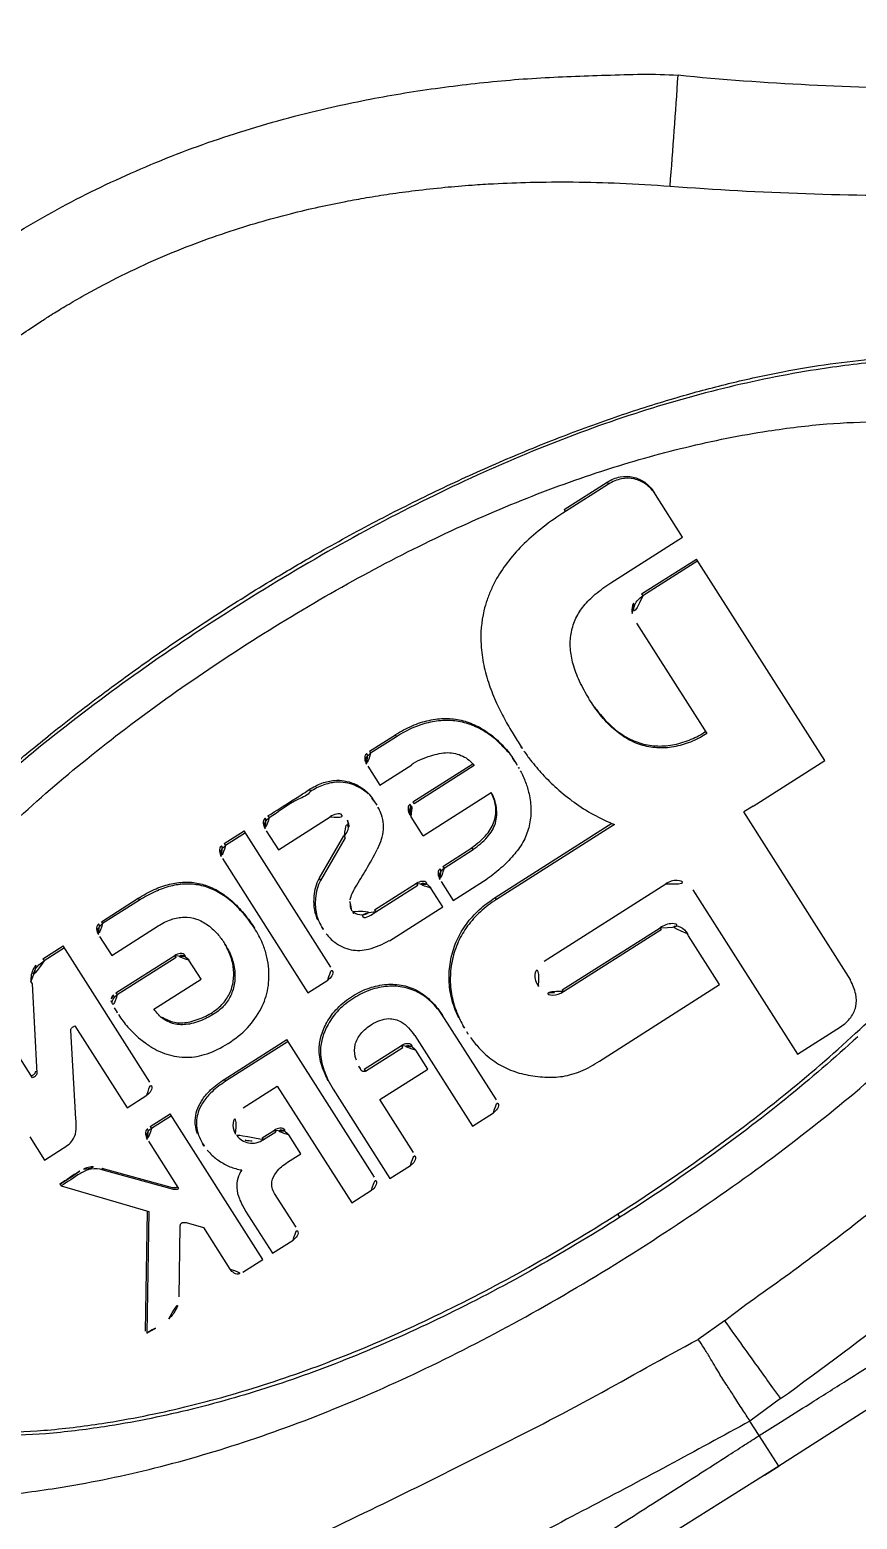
# Model space of a CAD drawing. Header units: millimetres. Extents: x 1145859089 to 1147511753, y -1047484727 to -1047247487.
# Drawn here: x 1146328625.5 to 1146328655.6, y -1047439505.3 to -1047439451 of the extents above; entities that cross this region are included whole.
import ezdxf
from ezdxf.xclip import XClip

# ---------------------------------------------------------------- set-up
doc = ezdxf.new("R2010")
doc.units = ezdxf.units.MM
doc.header["$LTSCALE"] = 100
doc.header["$MEASUREMENT"] = 0
doc.header["$XCLIPFRAME"] = 2
doc.linetypes.add('CENTERX2', pattern=[4, 2.5, -0.5, 0.5, -0.5])
doc.layers.get('0').update_dxf_attribs({"linetype": 'CONTINUOUS'})
for name, color, linetype in [('L-지중매입', 3, 'CENTERX2'), ('XREF', 135, 'CONTINUOUS'), ('단지배치도$0$W240910', 135, 'CONTINUOUS')]:
    doc.layers.add(name, color=color, linetype=linetype)

# ---------------------------------------------------------------- blocks, each defined once
blk = doc.blocks.new('단지배치도$0$zw$9902')
at = {"layer": '단지배치도$0$W240910', "linetype": 'ByBlock', "ltscale": 20}
for p, q in [((59971.297, -68099.201), (59972.862, -68098.205)), ((59972.907, -68098.275), (59971.342, -68099.271)), ((59972.862, -68098.205), (59972.907, -68098.275)), ((59975.603, -68100.21), (59974.611, -68098.65)), ((59971.297, -68099.201), (59971.342, -68099.271)), ((59972.995, -68101.869), (59975.603, -68100.21)), ((59974.106, -68102.278), (59976.109, -68101.004)), ((59976.153, -68101.074), (59974.15, -68102.348)), ((59980.782, -68108.349), (59976.109, -68101.004)), ((59974.106, -68102.278), (59974.15, -68102.348)), ((59973.928, -68103.337), (59976.485, -68107.356)), ((59964.203, -68108.01), (59965.147, -68107.409)), ((59965.192, -68107.48), (59964.248, -68108.081)), ((59965.147, -68107.409), (59965.192, -68107.48)), ((59964.203, -68108.01), (59964.248, -68108.081)), ((59964.142, -68108.551), (59964.582, -68109.243)), ((59964.582, -68109.243), (59965.741, -68108.506)), ((59965.781, -68109.851), (59967.968, -68108.46)), ((59968.012, -68108.531), (59965.826, -68109.922)), ((59969.501, -68108.386), (59969.544, -68108.45)), ((59978.173, -68110.009), (59980.782, -68108.349)), ((59962.011, -68109.404), (59962.056, -68109.475)), ((59966.158, -68111.083), (59968.634, -68109.508)), ((59964.368, -68109.814), (59964.471, -68109.975)), ((59965.781, -68109.851), (59965.826, -68109.922)), ((59978.173, -68110.009), (59977.832, -68110.214)), ((59981.731, -68116.343), (59977.832, -68110.214)), ((59960.51, -68110.36), (59960.555, -68110.43)), ((59960.888, -68111.593), (59962.775, -68110.392)), ((59966.158, -68111.083), (59965.718, -68110.392)), ((59968.786, -68113.335), (59973.032, -68110.633)), ((59973.126, -68110.672), (59968.83, -68113.405)), ((59958.918, -68111.372), (59959.642, -68110.912)), ((59958.918, -68111.372), (59958.963, -68111.443)), ((59959.687, -68110.982), (59958.963, -68111.443)), ((59962.797, -68115.871), (59959.642, -68110.912)), ((59960.448, -68110.902), (59960.888, -68111.593)), ((59962.378, -68112.642), (59963.27, -68111.089)), ((59963.315, -68111.16), (59962.423, -68112.713)), ((59963.271, -68111.088), (59963.316, -68111.158)), ((59964.568, -68111.397), (59964.481, -68111.587)), ((59958.856, -68111.914), (59961.967, -68116.804)), ((59966.873, -68112.208), (59967.937, -68111.531)), ((59967.982, -68111.601), (59966.918, -68112.278)), ((59967.936, -68111.531), (59967.981, -68111.602)), ((59966.873, -68112.208), (59966.918, -68112.278)), ((59962.378, -68112.642), (59962.423, -68112.713)), ((59964.387, -68113.789), (59965.918, -68112.815)), ((59964.432, -68113.86), (59965.962, -68112.886)), ((59965.962, -68112.886), (59965.918, -68112.815)), ((59966.875, -68113.681), (59966.435, -68112.99)), ((59966.813, -68112.749), (59967.253, -68113.441)), ((59967.253, -68113.441), (59968.486, -68112.657)), ((59970.558, -68115.656), (59974.987, -68112.839)), ((59954.445, -68114.218), (59955.791, -68113.362)), ((59955.836, -68113.432), (59954.49, -68114.288)), ((59955.791, -68113.362), (59955.836, -68113.432)), ((59968.83, -68113.405), (59968.786, -68113.335)), ((59975.977, -68113.057), (59979.784, -68119.042)), ((59964.387, -68113.789), (59964.432, -68113.86)), ((59964.93, -68114.919), (59966.875, -68113.681)), ((59954.445, -68114.218), (59954.49, -68114.288)), ((59954.822, -68115.449), (59956.51, -68114.373)), ((59971.224, -68116.703), (59974.783, -68114.439)), ((59974.828, -68114.509), (59971.269, -68116.773)), ((59974.783, -68114.439), (59974.828, -68114.509)), ((59975.822, -68114.723), (59975.779, -68114.664)), ((59952.319, -68115.57), (59953.057, -68115.101)), ((59953.102, -68115.171), (59952.364, -68115.641)), ((59956.212, -68120.06), (59953.057, -68115.101)), ((59954.383, -68114.758), (59954.822, -68115.449)), ((59976.95, -68116.509), (59975.817, -68114.727)), ((59952.319, -68115.57), (59952.364, -68115.641)), ((59954.977, -68116.809), (59957.119, -68115.446)), ((59957.163, -68115.517), (59955.021, -68116.879)), ((59957.163, -68115.517), (59957.119, -68115.446)), ((59958.074, -68116.31), (59957.635, -68115.619)), ((59951.877, -68116.404), (59951.922, -68116.475)), ((59951.922, -68116.475), (59952.1, -68119.729)), ((59954.977, -68116.809), (59955.021, -68116.879)), ((59956.357, -68117.403), (59958.074, -68116.31)), ((59961.967, -68116.804), (59962.691, -68116.343)), ((59971.225, -68116.702), (59971.269, -68116.773)), ((59972.575, -68119.292), (59976.95, -68116.509)), ((59951.941, -68119.905), (59950.087, -68116.991)), ((59954.916, -68117.349), (59955.005, -68117.504)), ((59968.826, -68120.707), (59966.937, -68117.738)), ((59953.334, -68118.159), (59953.335, -68118.151)), ((59953.334, -68118.167), (59953.334, -68118.159)), ((59953.335, -68118.176), (59953.334, -68118.167)), ((59953.335, -68118.151), (59953.336, -68118.144)), ((59953.517, -68121.395), (59953.335, -68118.176)), ((59953.336, -68118.144), (59953.337, -68118.137)), ((59953.337, -68118.137), (59953.341, -68118.127)), ((59953.341, -68118.127), (59953.348, -68118.114)), ((59953.348, -68118.114), (59953.358, -68118.098)), ((59953.358, -68118.098), (59953.37, -68118.082)), ((59953.37, -68118.082), (59953.384, -68118.068)), ((59953.384, -68118.068), (59953.401, -68118.054)), ((59953.401, -68118.054), (59953.419, -68118.041)), ((59953.419, -68118.041), (59953.439, -68118.029)), ((59953.439, -68118.029), (59953.461, -68118.018)), ((59953.461, -68118.018), (59953.484, -68118.008)), ((59953.484, -68118.008), (59955.383, -68120.992)), ((59965.853, -68118.363), (59967.954, -68121.665)), ((59979.784, -68119.042), (59981.35, -68118.046)), ((59958.922, -68119.962), (59961.198, -68118.514)), ((59961.243, -68118.584), (59958.967, -68120.032)), ((59964.389, -68123.529), (59961.198, -68118.514)), ((59964.013, -68119.589), (59965.373, -68118.724)), ((59964.058, -68119.659), (59965.417, -68118.794)), ((59965.417, -68118.794), (59965.373, -68118.724)), ((59966.329, -68119.589), (59965.888, -68118.897)), ((59951.896, -68119.835), (59951.922, -68119.822)), ((59951.922, -68119.822), (59951.946, -68119.81)), ((59951.967, -68119.893), (59951.941, -68119.905)), ((59951.946, -68119.81), (59951.968, -68119.796)), ((59951.99, -68119.88), (59951.967, -68119.893)), ((59951.968, -68119.796), (59951.987, -68119.781)), ((59951.987, -68119.781), (59952.005, -68119.766)), ((59952.012, -68119.866), (59951.99, -68119.88)), ((59952.005, -68119.766), (59952.02, -68119.75)), ((59952.032, -68119.852), (59952.012, -68119.866)), ((59952.02, -68119.75), (59952.033, -68119.734)), ((59952.05, -68119.836), (59952.032, -68119.852)), ((59952.033, -68119.734), (59952.042, -68119.718)), ((59952.042, -68119.718), (59952.049, -68119.704)), ((59952.049, -68119.704), (59952.053, -68119.695)), ((59952.065, -68119.821), (59952.05, -68119.836)), ((59952.053, -68119.695), (59952.054, -68119.689)), ((59952.054, -68119.689), (59952.055, -68119.674)), ((59952.055, -68119.667), (59952.055, -68119.659)), ((59952.055, -68119.674), (59952.055, -68119.667)), ((59952.077, -68119.805), (59952.065, -68119.821)), ((59952.086, -68119.789), (59952.077, -68119.805)), ((59952.093, -68119.776), (59952.086, -68119.789)), ((59952.097, -68119.767), (59952.093, -68119.776)), ((59952.098, -68119.76), (59952.097, -68119.767)), ((59952.099, -68119.753), (59952.098, -68119.76)), ((59952.1, -68119.745), (59952.099, -68119.753)), ((59952.1, -68119.729), (59952.1, -68119.737)), ((59952.1, -68119.737), (59952.1, -68119.745)), ((59958.922, -68119.962), (59958.967, -68120.032)), ((59963.898, -68119.62), (59963.891, -68119.611)), ((59963.905, -68119.63), (59963.898, -68119.62)), ((59963.913, -68119.638), (59963.905, -68119.63)), ((59963.921, -68119.646), (59963.913, -68119.638)), ((59963.93, -68119.653), (59963.921, -68119.646)), ((59963.939, -68119.66), (59963.93, -68119.653)), ((59963.948, -68119.665), (59963.939, -68119.66)), ((59963.958, -68119.67), (59963.948, -68119.665)), ((59963.968, -68119.674), (59963.958, -68119.67)), ((59963.978, -68119.676), (59963.968, -68119.674)), ((59963.987, -68119.678), (59963.978, -68119.676)), ((59963.997, -68119.678), (59963.987, -68119.678)), ((59964.007, -68119.678), (59963.997, -68119.678)), ((59964.017, -68119.676), (59964.007, -68119.678)), ((59964.013, -68119.589), (59964.058, -68119.659)), ((59964.027, -68119.673), (59964.017, -68119.676)), ((59964.038, -68119.67), (59964.027, -68119.673)), ((59964.048, -68119.665), (59964.038, -68119.67)), ((59964.058, -68119.659), (59964.048, -68119.665)), ((59964.584, -68120.7), (59966.329, -68119.589)), ((59955.383, -68120.992), (59956.107, -68120.532)), ((59959.608, -68120.996), (59960.85, -68120.206)), ((59960.85, -68120.206), (59963.558, -68124.461)), ((59962.878, -68120.321), (59964.949, -68123.576)), ((59965.809, -68122.626), (59964.584, -68120.7)), ((59967.954, -68121.665), (59968.72, -68121.178)), ((59956.223, -68121.679), (59956.948, -68121.217)), ((59956.223, -68121.679), (59956.268, -68121.749)), ((59956.993, -68121.288), (59956.268, -68121.749)), ((59960.322, -68126.52), (59956.948, -68121.217)), ((59951.846, -68122.059), (59952.382, -68122.901)), ((59956.163, -68122.218), (59957.258, -68123.94)), ((59960.305, -68122.088), (59960.747, -68121.808)), ((59960.305, -68122.088), (59960.35, -68122.158)), ((59960.791, -68121.879), (59960.35, -68122.158)), ((59960.747, -68121.808), (59960.791, -68121.879)), ((59961.704, -68122.673), (59961.264, -68121.982)), ((59952.382, -68122.901), (59953.06, -68122.471)), ((59961.216, -68122.983), (59961.704, -68122.673)), ((59954.464, -68123.195), (59954.509, -68123.266)), ((59954.464, -68123.195), (59957.024, -68123.901)), ((59957.069, -68123.971), (59954.509, -68123.266)), ((59964.949, -68123.576), (59965.702, -68123.097)), ((59952.938, -68123.771), (59952.983, -68123.842)), ((59952.98, -68123.841), (59956.171, -68124.778)), ((59957.024, -68123.901), (59957.068, -68123.904)), ((59957.068, -68123.904), (59957.104, -68123.905)), ((59957.104, -68123.905), (59957.134, -68123.904)), ((59957.134, -68123.904), (59957.154, -68123.901)), ((59957.154, -68123.901), (59957.167, -68123.896)), ((59957.167, -68123.896), (59957.178, -68123.891)), ((59957.178, -68123.891), (59957.191, -68123.884)), ((59957.191, -68123.884), (59957.203, -68123.877)), ((59957.203, -68123.877), (59957.213, -68123.869)), ((59957.113, -68123.974), (59957.069, -68123.971)), ((59957.149, -68123.975), (59957.113, -68123.974)), ((59957.178, -68123.974), (59957.149, -68123.975)), ((59957.198, -68123.971), (59957.178, -68123.974)), ((59957.211, -68123.967), (59957.198, -68123.971)), ((59957.223, -68123.961), (59957.211, -68123.967)), ((59957.236, -68123.955), (59957.223, -68123.961)), ((59957.247, -68123.948), (59957.236, -68123.955)), ((59957.258, -68123.94), (59957.247, -68123.948)), ((59961.533, -68125.347), (59960.749, -68124.115)), ((59963.558, -68124.461), (59964.282, -68124.001)), ((59956.055, -68129.136), (59956.125, -68124.777)), ((59956.171, -68124.778), (59956.099, -68129.206)), ((59959.695, -68124.76), (59960.673, -68126.297)), ((59973.322, -68124.986), (59973.243, -68124.863)), ((59957.278, -68127.881), (59957.316, -68125.31)), ((59957.316, -68125.31), (59957.317, -68125.297)), ((59957.317, -68125.297), (59957.319, -68125.284)), ((59957.319, -68125.284), (59957.321, -68125.272)), ((59957.321, -68125.272), (59957.324, -68125.261)), ((59957.324, -68125.261), (59957.328, -68125.25)), ((59957.328, -68125.25), (59957.332, -68125.24)), ((59957.332, -68125.24), (59957.337, -68125.23)), ((59957.337, -68125.23), (59957.343, -68125.221)), ((59957.343, -68125.221), (59957.349, -68125.213)), ((59957.349, -68125.213), (59957.357, -68125.205)), ((59957.357, -68125.205), (59957.364, -68125.198)), ((59957.364, -68125.198), (59957.373, -68125.192)), ((59957.373, -68125.192), (59957.382, -68125.186)), ((59957.382, -68125.186), (59957.391, -68125.181)), ((59957.391, -68125.181), (59957.402, -68125.177)), ((59957.402, -68125.177), (59957.411, -68125.174)), ((59957.411, -68125.174), (59957.421, -68125.171)), ((59957.421, -68125.171), (59957.437, -68125.17)), ((59957.437, -68125.17), (59957.461, -68125.17)), ((59957.461, -68125.17), (59957.491, -68125.173)), ((59957.491, -68125.173), (59957.528, -68125.177)), ((59957.528, -68125.177), (59958.164, -68125.363)), ((59958.164, -68125.363), (59959.126, -68126.876)), ((59960.673, -68126.297), (59961.426, -68125.817)), ((59959.598, -68126.98), (59960.322, -68126.52)), ((59977.128, -68128.754), (59976.165, -68129.438)), ((59983.369, -68131.318), (59979.1, -68134.053)), ((59979.167, -68131.592), (59978.054, -68132.408)), ((59978.389, -68132.935), (59978.054, -68132.408)), ((59979.1, -68134.053), (59978.389, -68132.935)), ((59979.1, -68134.053), (59974.864, -68136.729)), ((59978.584, -68134.381), (59979.1, -68134.053))]:
    blk.add_line(p, q, dxfattribs=at)
at = {"layer": '단지배치도$0$W240910'}
for radius in [11431.377, 11931.377]:
    blk.add_arc((57394.291, -57699.4), radius, 251.6277496, 321.4181311, dxfattribs=at)
at = {"layer": '단지배치도$0$W240910', "linetype": 'ByBlock', "ltscale": 20}
for centre, radius, start, end in [((59689.148, -68064.912), 286.884, 355.50023, 356.30861), ((59974.698, -68104.677), 5.896, 212.4759, 214.3091), ((59963.219, -68110.769), 1.482, 27.5764, 32.4098), ((59958.266, -68115.523), 3.815, 211.2734, 212.9321), ((59971.596, -68115.778), 4.565, 209.4151, 212.4932), ((59971.582, -68115.791), 4.546, 212.4474, 215.5499), ((59959.8, -68121.289), 1.952, 211.2417, 219.6535)]:
    blk.add_arc(centre, radius, start, end, dxfattribs=at)
for points, knots in [([(59934.757, -68109.263), (59935.141, -68108.244), (59936.13, -68106.346), (59937.632, -68103.497), (59939.335, -68100.79), (59941.239, -68098.16), (59943.321, -68095.699), (59945.617, -68093.394), (59948.097, -68091.303), (59950.743, -68089.448), (59953.522, -68087.853), (59956.429, -68086.509), (59959.49, -68085.401), (59962.421, -68084.606), (59965.185, -68084.054), (59967.723, -68083.695), (59970.274, -68083.46), (59972.843, -68083.38), (59974.566, -68083.316), (59975.437, -68083.383)], [0, 0, 0, 0, 3.268622, 6.397637, 9.667075, 12.850977, 16.13086, 19.328305, 22.601473, 25.847972, 29.009985, 32.200779, 35.444395, 38.763751, 41.302653, 43.894769, 46.449524, 48.984567, 51.607261, 51.607261, 51.607261, 51.607261]), ([(59989.798, -68083.831), (59988.203, -68083.912), (59985.005, -68083.915), (59980.216, -68083.767), (59977.026, -68083.546), (59975.438, -68083.383)], [0, 0, 0, 0, 4.791232, 9.585991, 14.376695, 14.376695, 14.376695, 14.376695]), ([(59938.536, -68110.712), (59938.883, -68109.784), (59939.639, -68107.952), (59940.92, -68105.274), (59942.369, -68102.703), (59943.596, -68100.855), (59944.482, -68099.657), (59945.015, -68098.969), (59945.605, -68098.248), (59946.206, -68097.556), (59946.708, -68097.008), (59947.12, -68096.578), (59947.538, -68096.153), (59948.035, -68095.67), (59948.646, -68095.105), (59949.398, -68094.45), (59950.231, -68093.777), (59951.06, -68093.157), (59951.713, -68092.702), (59952.209, -68092.372), (59952.649, -68092.091), (59953.15, -68091.783), (59953.944, -68091.32), (59955.449, -68090.516), (59957.207, -68089.74), (59958.956, -68089.112), (59960.164, -68088.734), (59961.294, -68088.426), (59962.343, -68088.178), (59963.269, -68087.987), (59964.124, -68087.832), (59964.966, -68087.699), (59965.915, -68087.571), (59966.914, -68087.462), (59967.869, -68087.382), (59968.904, -68087.318), (59970.131, -68087.271), (59971.664, -68087.261), (59973.364, -68087.304), (59974.539, -68087.377), (59975.149, -68087.42)], [0, 0, 0, 0, 2.972308, 5.940877, 8.901705, 11.818447, 12.587247, 13.373265, 14.43024, 15.37964, 16.122682, 16.660142, 17.166141, 17.909976, 18.741607, 19.660745, 20.901374, 21.95333, 22.765542, 23.288653, 23.73983, 24.333963, 25.050906, 26.498161, 29.448916, 30.806994, 32.071979, 33.243608, 34.321472, 35.305093, 36.07715, 36.929226, 37.861586, 38.950552, 39.945245, 40.733721, 42.061928, 43.630184, 45.330349, 47.162667, 47.162667, 47.162667, 47.162667]), ([(59975.149, -68087.42), (59976.793, -68087.546), (59980.091, -68087.723), (59985.047, -68087.798), (59988.352, -68087.697), (59990.003, -68087.615)], [0, 0, 0, 0, 4.947838, 9.905098, 14.864046, 14.864046, 14.864046, 14.864046]), ([(59993.54, -68097.362), (59993.288, -68096.964), (59992.698, -68096.216), (59991.579, -68095.292), (59990.242, -68094.581), (59988.693, -68094.078), (59986.933, -68093.781), (59984.962, -68093.685), (59982.778, -68093.79), (59980.12, -68094.126), (59977.035, -68094.754), (59973.585, -68095.753), (59970.071, -68097.061), (59966.493, -68098.678), (59962.849, -68100.602), (59959.203, -68102.798), (59955.668, -68105.171), (59952.378, -68107.658), (59949.396, -68110.215), (59946.722, -68112.844), (59944.356, -68115.544), (59942.481, -68118.071), (59941.053, -68120.333), (59940.035, -68122.264), (59939.289, -68124.088), (59938.814, -68125.807), (59938.613, -68127.423), (59938.692, -68128.936), (59939.055, -68130.342), (59939.482, -68131.194), (59939.735, -68131.592)], [0, 0, 0, 0, 1.412766, 2.833461, 4.321746, 5.929778, 7.699157, 9.661244, 11.839094, 14.249578, 17.69248, 21.273155, 25.013227, 28.931683, 33.045041, 37.367585, 41.694975, 45.811725, 49.732095, 53.472597, 57.052228, 60.492655, 62.898636, 65.072954, 67.032507, 68.800365, 70.407871, 71.89653, 73.318297, 74.732515, 74.732515, 74.732515, 74.732515]), ([(59977.319, -68094.604), (59977.96, -68094.448), (59979.175, -68094.182), (59980.948, -68093.886), (59982.602, -68093.698), (59984.125, -68093.616), (59985.411, -68093.628), (59986.555, -68093.706), (59987.618, -68093.845), (59988.699, -68094.075), (59989.404, -68094.291), (59989.751, -68094.418), (59989.768, -68094.425)], [0, 0, 0, 0, 1.98155, 3.727184, 5.391213, 6.971594, 8.300123, 9.248236, 10.410077, 11.511639, 12.56265, 12.618115, 12.618115, 12.618115, 12.618115]), ([(59939.52, -68131.244), (59939.497, -68131.204), (59939.404, -68131.038), (59939.208, -68130.65), (59938.976, -68130.057), (59938.786, -68129.34), (59938.663, -68128.553), (59938.623, -68127.718), (59938.666, -68126.843), (59938.762, -68126.13), (59938.909, -68125.362), (59939.117, -68124.54), (59939.453, -68123.518), (59939.863, -68122.492), (59940.422, -68121.291), (59941.116, -68120.013), (59941.951, -68118.667), (59942.641, -68117.662), (59943.426, -68116.59), (59944.31, -68115.46), (59945.511, -68114.053), (59946.789, -68112.669), (59948.14, -68111.307), (59949.563, -68109.969), (59951.053, -68108.654), (59952.72, -68107.272), (59954.555, -68105.852), (59956.559, -68104.408), (59958.611, -68103.032), (59960.523, -68101.837), (59962.466, -68100.696), (59964.427, -68099.621), (59966.601, -68098.528), (59968.782, -68097.528), (59970.959, -68096.625), (59973.121, -68095.827), (59975.183, -68095.166), (59976.584, -68094.785), (59977.266, -68094.617), (59977.319, -68094.604)], [0, 0, 0, 0, 0.137339, 0.572509, 1.303412, 2.041427, 2.794842, 3.689275, 4.54292, 5.42016, 5.843515, 6.889188, 7.962288, 9.066248, 10.203431, 11.93457, 13.42487, 14.953303, 15.59288, 17.408174, 19.257214, 21.140606, 23.058591, 25.011212, 26.998409, 29.020094, 31.506542, 33.958541, 36.428155, 38.915654, 40.723187, 43.188235, 45.620606, 48.022979, 50.383888, 52.690194, 54.934814, 56.87878, 57.042162, 57.042162, 57.042162, 57.042162]), ([(59972.73, -68097.78), (59973.713, -68097.462), (59975.692, -68096.899), (59978.411, -68096.355), (59980.779, -68096.063), (59982.727, -68095.979), (59984.487, -68096.076), (59986.061, -68096.354), (59987.448, -68096.817), (59988.648, -68097.468), (59989.655, -68098.309), (59990.188, -68098.988), (59990.417, -68099.349)], [0, 0, 0, 0, 3.100301, 6.164201, 8.310829, 10.252524, 12.004801, 13.58875, 15.032856, 16.37454, 17.660197, 18.94232, 18.94232, 18.94232, 18.94232]), ([(59939.735, -68131.592), (59939.987, -68131.99), (59940.577, -68132.738), (59941.696, -68133.662), (59943.033, -68134.374), (59944.582, -68134.877), (59946.341, -68135.175), (59948.312, -68135.271), (59950.495, -68135.167), (59953.152, -68134.831), (59956.236, -68134.204), (59959.686, -68133.205), (59963.199, -68131.897), (59966.778, -68130.28), (59970.422, -68128.355), (59974.069, -68126.159), (59977.604, -68123.785), (59980.895, -68121.298), (59983.878, -68118.74), (59986.553, -68116.111), (59988.92, -68113.411), (59990.794, -68110.884), (59992.223, -68108.622), (59993.24, -68106.691), (59993.987, -68104.867), (59994.462, -68103.148), (59994.662, -68101.532), (59994.583, -68100.018), (59994.22, -68098.613), (59993.793, -68097.76), (59993.54, -68097.362)], [0, 0, 0, 0, 1.413182, 2.834148, 4.322514, 5.930416, 7.699453, 9.660999, 11.838121, 14.247704, 17.689668, 21.269748, 25.009586, 28.928178, 33.042044, 37.365468, 41.694091, 45.811845, 49.732988, 53.474028, 57.053964, 60.494463, 62.90047, 65.074832, 67.034455, 68.802419, 70.41008, 71.898956, 73.321006, 74.735573, 74.735573, 74.735573, 74.735573]), ([(59959.952, -68103.971), (59961.018, -68103.293), (59963.134, -68102.022), (59966.339, -68100.337), (59969.496, -68098.923), (59971.635, -68098.135), (59972.706, -68097.788), (59972.73, -68097.78)], [0, 0, 0, 0, 3.788757, 7.402622, 10.854574, 14.159499, 14.234105, 14.234105, 14.234105, 14.234105]), ([(59972.862, -68098.205), (59973.005, -68098.114), (59973.312, -68097.984), (59973.805, -68097.986), (59974.253, -68098.19), (59974.476, -68098.438), (59974.566, -68098.58)], [0, 0, 0, 0, 0.506505, 0.972977, 1.438725, 1.943696, 1.943696, 1.943696, 1.943696]), ([(59974.611, -68098.65), (59974.521, -68098.508), (59974.298, -68098.261), (59973.85, -68098.056), (59973.356, -68098.054), (59973.05, -68098.185), (59972.907, -68098.275)], [0, 0, 0, 0, 0.504971, 0.970719, 1.437191, 1.943696, 1.943696, 1.943696, 1.943696]), ([(59971.342, -68099.271), (59971.063, -68099.449), (59970.54, -68099.812), (59969.845, -68100.411), (59969.272, -68101.039), (59968.884, -68101.608), (59968.636, -68102.094), (59968.481, -68102.485), (59968.288, -68103.152), (59968.223, -68103.965), (59968.349, -68104.867), (59968.548, -68105.578), (59968.811, -68106.231), (59969.112, -68106.83), (59969.417, -68107.356), (59969.626, -68107.688), (59969.724, -68107.842)], [0, 0, 0, 0, 0.992908, 1.905058, 2.747934, 3.536056, 3.963595, 4.382358, 4.796163, 6.043531, 6.78662, 7.521548, 8.253026, 8.896846, 9.529211, 10.076131, 10.076131, 10.076131, 10.076131]), ([(59981.9, -68118.282), (59982.708, -68117.535), (59984.242, -68116.018), (59986.323, -68113.623), (59987.975, -68111.376), (59989.236, -68109.356), (59990.136, -68107.625), (59990.793, -68105.987), (59991.206, -68104.442), (59991.374, -68102.988), (59991.293, -68101.625), (59990.97, -68100.403), (59990.612, -68099.674), (59990.416, -68099.35)], [0, 0, 0, 0, 3.300789, 6.464136, 9.509494, 11.658, 13.601515, 15.355484, 16.940899, 18.386121, 19.728421, 21.014056, 22.150701, 22.150701, 22.150701, 22.150701]), ([(59972.24, -68106.165), (59972.21, -68106.116), (59972.052, -68105.859), (59971.81, -68105.402), (59971.589, -68104.786), (59971.494, -68104.207), (59971.533, -68103.659), (59971.703, -68103.15), (59972.004, -68102.681), (59972.446, -68102.253), (59972.798, -68102), (59972.996, -68101.871)], [0, 0, 0, 0, 0.170526, 0.904359, 1.549972, 2.124692, 2.652865, 3.181281, 3.717506, 4.308, 5.015776, 5.015776, 5.015776, 5.015776]), ([(59973.769, -68102.986), (59973.76, -68102.943), (59973.731, -68102.673), (59973.917, -68102.401), (59974.106, -68102.278)], [0, 0, 0, 0, 0.1320127, 0.8060182, 0.8060182, 0.8060182, 0.8060182]), ([(59974.15, -68102.348), (59974.029, -68102.427), (59973.75, -68102.708), (59973.815, -68103.146), (59973.931, -68103.335)], [0, 0, 0, 0, 0.434516, 1.099028, 1.099028, 1.099028, 1.099028]), ([(59942.862, -68129.603), (59942.633, -68129.242), (59942.243, -68128.471), (59941.908, -68127.202), (59941.827, -68125.839), (59941.995, -68124.385), (59942.408, -68122.84), (59943.064, -68121.203), (59943.963, -68119.473), (59945.224, -68117.454), (59946.876, -68115.208), (59948.958, -68112.813), (59951.31, -68110.486), (59953.933, -68108.227), (59956.826, -68106.034), (59958.882, -68104.652), (59959.952, -68103.971)], [0, 0, 0, 0, 1.28228, 2.56859, 3.911217, 5.35635, 6.941241, 8.694253, 10.636399, 12.783145, 15.828876, 18.992157, 22.29241, 25.746746, 29.370094, 33.175396, 33.175396, 33.175396, 33.175396]), ([(59976.485, -68107.356), (59976.324, -68107.474), (59975.953, -68107.66), (59975.367, -68107.855), (59974.749, -68107.911), (59974.148, -68107.818), (59973.58, -68107.577), (59973.054, -68107.19), (59972.606, -68106.705), (59972.351, -68106.341), (59972.24, -68106.165)], [0, 0, 0, 0, 0.598389, 1.233582, 1.845327, 2.440596, 3.039532, 3.67814, 4.384605, 5.009691, 5.009691, 5.009691, 5.009691]), ([(59972.399, -68106.397), (59972.45, -68106.467), (59972.645, -68106.725), (59973.01, -68107.12), (59973.536, -68107.507), (59974.104, -68107.748), (59974.704, -68107.84), (59975.322, -68107.785), (59975.908, -68107.589), (59976.279, -68107.403), (59976.44, -68107.285)], [0, 0, 0, 0, 0.260823, 0.967441, 1.605896, 2.204395, 2.800204, 3.411408, 4.046601, 4.64499, 4.64499, 4.64499, 4.64499]), ([(59965.146, -68107.408), (59965.342, -68107.282), (59965.737, -68107.065), (59966.36, -68106.864), (59966.968, -68106.793), (59967.555, -68106.858), (59968.112, -68107.064), (59968.636, -68107.389), (59969.091, -68107.815), (59969.352, -68108.142), (59969.456, -68108.316)], [0, 0, 0, 0, 0.69759, 1.345216, 1.952136, 2.519578, 3.100448, 3.718967, 4.357193, 4.964234, 4.964234, 4.964234, 4.964234]), ([(59969.267, -68108.058), (59969.224, -68108.005), (59969.038, -68107.794), (59968.68, -68107.459), (59968.156, -68107.134), (59967.599, -68106.928), (59967.012, -68106.863), (59966.405, -68106.934), (59965.782, -68107.135), (59965.386, -68107.352), (59965.191, -68107.478)], [0, 0, 0, 0, 0.205125, 0.843351, 1.462483, 2.04274, 2.610744, 3.217102, 3.865022, 4.562307, 4.562307, 4.562307, 4.562307]), ([(59964.098, -68108.481), (59964.032, -68108.377), (59963.981, -68108.115), (59964.162, -68108.085), (59964.198, -68108.088)], [0, 0, 0, 0, 0.3699479, 0.4795909, 0.4795909, 0.4795909, 0.4795909]), ([(59964.248, -68108.081), (59964.144, -68108.149), (59963.983, -68108.366), (59964.136, -68108.468), (59964.17, -68108.481)], [0, 0, 0, 0, 0.3741263, 0.4823623, 0.4823623, 0.4823623, 0.4823623]), ([(59965.732, -68108.493), (59965.943, -68108.345), (59966.386, -68108.173), (59967.031, -68108.01), (59967.61, -68108.145), (59967.915, -68108.381), (59968.013, -68108.531)], [0, 0, 0, 0, 0.774853, 1.404591, 1.963616, 2.500528, 2.500528, 2.500528, 2.500528]), ([(59969.828, -68108), (59969.904, -68108.111), (59970.117, -68108.403), (59970.509, -68108.863), (59971.036, -68109.384), (59971.652, -68109.885), (59972.354, -68110.333), (59972.863, -68110.572), (59973.126, -68110.672)], [0, 0, 0, 0, 0.404608, 1.082995, 1.811748, 2.625333, 3.458824, 4.304428, 4.304428, 4.304428, 4.304428]), ([(59962.011, -68109.404), (59962.158, -68109.311), (59962.452, -68109.159), (59963.011, -68109.024), (59963.712, -68109.145), (59964.165, -68109.495), (59964.324, -68109.744)], [0, 0, 0, 0, 0.520899, 0.986217, 1.701798, 2.586656, 2.586656, 2.586656, 2.586656]), ([(59964.158, -68109.562), (59964.021, -68109.433), (59963.652, -68109.199), (59963.055, -68109.094), (59962.497, -68109.229), (59962.202, -68109.382), (59962.056, -68109.475)], [0, 0, 0, 0, 0.566304, 1.281884, 1.747502, 2.268084, 2.268084, 2.268084, 2.268084]), ([(59969.696, -68108.717), (59969.766, -68108.854), (59969.892, -68109.126), (59970.039, -68109.605), (59970.103, -68110.143), (59970.044, -68110.727), (59969.841, -68111.277), (59969.492, -68111.771), (59969.038, -68112.238), (59968.683, -68112.523), (59968.484, -68112.654)], [0, 0, 0, 0, 0.461707, 0.896852, 1.498323, 2.074687, 2.643068, 3.233438, 3.878842, 4.592821, 4.592821, 4.592821, 4.592821]), ([(59960.51, -68110.36), (59960.865, -68110.137), (59961.015, -68110.049), (59962.159, -68109.313), (59962.011, -68109.404)], [0, 0, 0, 0, 1.258394, 1.779577, 1.779577, 1.779577, 1.779577]), ([(59962.056, -68109.475), (59961.959, -68109.619), (59961.355, -68109.835), (59960.91, -68110.207), (59960.555, -68110.43)], [0, 0, 0, 0, 0.521183, 1.779577, 1.779577, 1.779577, 1.779577]), ([(59967.927, -68111.518), (59968.126, -68111.373), (59968.469, -68111.106), (59968.79, -68110.559), (59968.839, -68110.001), (59968.713, -68109.657), (59968.632, -68109.51)], [0, 0, 0, 0, 0.73794, 1.286386, 1.85287, 2.356944, 2.356944, 2.356944, 2.356944]), ([(59967.972, -68111.588), (59968.158, -68111.452), (59968.498, -68111.189), (59968.835, -68110.645), (59968.858, -68110.047), (59968.736, -68109.671), (59968.634, -68109.508)], [0, 0, 0, 0, 0.692185, 1.277746, 1.853211, 2.429553, 2.429553, 2.429553, 2.429553]), ([(59962.775, -68110.392), (59962.898, -68110.317), (59963.225, -68110.195), (59963.232, -68110.446), (59963.225, -68110.503)], [0, 0, 0, 0, 0.43098, 0.6014902, 0.6014902, 0.6014902, 0.6014902]), ([(59964.533, -68110.083), (59964.571, -68110.156), (59964.651, -68110.346), (59964.715, -68110.672), (59964.694, -68111.046), (59964.619, -68111.285), (59964.568, -68111.397)], [0, 0, 0, 0, 0.245709, 0.616044, 0.986669, 1.357559, 1.357559, 1.357559, 1.357559]), ([(59965.674, -68110.322), (59965.608, -68110.218), (59965.559, -68109.956), (59965.74, -68109.927), (59965.776, -68109.929)], [0, 0, 0, 0, 0.3694508, 0.4794436, 0.4794436, 0.4794436, 0.4794436]), ([(59965.718, -68110.392), (59965.652, -68110.287), (59965.613, -68110.028), (59965.788, -68109.995), (59965.823, -68109.996)], [0, 0, 0, 0, 0.372504, 0.4757252, 0.4757252, 0.4757252, 0.4757252]), ([(59960.403, -68110.831), (59960.337, -68110.727), (59960.287, -68110.464), (59960.468, -68110.435), (59960.505, -68110.438)], [0, 0, 0, 0, 0.3704597, 0.4805381, 0.4805381, 0.4805381, 0.4805381]), ([(59960.555, -68110.43), (59960.45, -68110.499), (59960.288, -68110.716), (59960.442, -68110.819), (59960.475, -68110.832)], [0, 0, 0, 0, 0.3754888, 0.4838258, 0.4838258, 0.4838258, 0.4838258]), ([(59963.298, -68111.104), (59963.361, -68110.982), (59963.506, -68110.764), (59963.342, -68110.641), (59963.303, -68110.622)], [0, 0, 0, 0, 0.411337, 0.5418061, 0.5418061, 0.5418061, 0.5418061]), ([(59958.811, -68111.844), (59958.745, -68111.74), (59958.695, -68111.477), (59958.877, -68111.448), (59958.913, -68111.45)], [0, 0, 0, 0, 0.3704597, 0.4805381, 0.4805381, 0.4805381, 0.4805381]), ([(59958.963, -68111.443), (59958.858, -68111.512), (59958.696, -68111.729), (59958.85, -68111.831), (59958.884, -68111.845)], [0, 0, 0, 0, 0.3754888, 0.4838258, 0.4838258, 0.4838258, 0.4838258]), ([(59963.504, -68113.421), (59963.531, -68113.257), (59963.737, -68112.885), (59964.097, -68112.301), (59964.365, -68111.841), (59964.481, -68111.587)], [0, 0, 0, 0, 0.49681, 1.240281, 2.080731, 2.080731, 2.080731, 2.080731]), ([(59966.768, -68112.679), (59966.702, -68112.575), (59966.651, -68112.312), (59966.832, -68112.283), (59966.869, -68112.285)], [0, 0, 0, 0, 0.3706259, 0.4803241, 0.4803241, 0.4803241, 0.4803241]), ([(59966.918, -68112.278), (59966.814, -68112.347), (59966.653, -68112.564), (59966.807, -68112.666), (59966.841, -68112.679)], [0, 0, 0, 0, 0.3743798, 0.4828395, 0.4828395, 0.4828395, 0.4828395]), ([(59955.791, -68113.362), (59955.977, -68113.244), (59956.343, -68113.041), (59956.91, -68112.837), (59957.46, -68112.755), (59957.992, -68112.8), (59958.501, -68112.97), (59958.984, -68113.265), (59959.441, -68113.679), (59959.781, -68114.092), (59959.965, -68114.366), (59960.019, -68114.454)], [0, 0, 0, 0, 0.660238, 1.252625, 1.796264, 2.315659, 2.838738, 3.392868, 4.001244, 4.68153, 4.990774, 4.990774, 4.990774, 4.990774]), ([(59960.062, -68114.524), (59960.009, -68114.436), (59959.826, -68114.161), (59959.486, -68113.75), (59959.029, -68113.335), (59958.545, -68113.041), (59958.036, -68112.87), (59957.504, -68112.826), (59956.954, -68112.907), (59956.388, -68113.111), (59956.021, -68113.314), (59955.836, -68113.432)], [0, 0, 0, 0, 0.308506, 0.988838, 1.597263, 2.151436, 2.674532, 3.193907, 3.737476, 4.329743, 4.989813, 4.989813, 4.989813, 4.989813]), ([(59962.329, -68114.159), (59962.276, -68114.044), (59962.185, -68113.759), (59962.175, -68113.235), (59962.267, -68112.838), (59962.378, -68112.642)], [0, 0, 0, 0, 0.377912, 0.88653, 1.560064, 1.560064, 1.560064, 1.560064]), ([(59962.423, -68112.713), (59962.312, -68112.908), (59962.22, -68113.306), (59962.231, -68113.897), (59962.368, -68114.247), (59962.472, -68114.411)], [0, 0, 0, 0, 0.673534, 1.182152, 1.764266, 1.764266, 1.764266, 1.764266]), ([(59965.918, -68112.815), (59966.022, -68112.749), (59966.285, -68112.697), (59966.315, -68112.879), (59966.313, -68112.915)], [0, 0, 0, 0, 0.371652, 0.48143, 0.48143, 0.48143, 0.48143]), ([(59966.435, -68112.99), (59966.366, -68112.886), (59966.148, -68112.725), (59966.046, -68112.88), (59966.033, -68112.913)], [0, 0, 0, 0, 0.374755, 0.483552, 0.483552, 0.483552, 0.483552]), ([(59974.987, -68112.838), (59975.11, -68112.762), (59975.482, -68112.629), (59975.851, -68112.874), (59975.974, -68113.059)], [0, 0, 0, 0, 0.434327, 1.099719, 1.099719, 1.099719, 1.099719]), ([(59963.566, -68113.824), (59963.511, -68113.726), (59963.485, -68113.581), (59963.5, -68113.445), (59963.504, -68113.421)], [0, 0, 0, 0, 0.336455, 0.4112067, 0.4112067, 0.4112067, 0.4112067]), ([(59967.46, -68117.73), (59967.425, -68117.658), (59967.297, -68117.376), (59967.139, -68116.864), (59967.078, -68116.184), (59967.161, -68115.512), (59967.372, -68114.869), (59967.719, -68114.281), (59968.194, -68113.76), (59968.578, -68113.47), (59968.786, -68113.335)], [0, 0, 0, 0, 0.241139, 0.92842, 1.596479, 2.274629, 2.945632, 3.612876, 4.305227, 5.048635, 5.048635, 5.048635, 5.048635]), ([(59968.831, -68113.406), (59968.623, -68113.54), (59968.239, -68113.831), (59967.763, -68114.352), (59967.417, -68114.939), (59967.205, -68115.582), (59967.122, -68116.254), (59967.184, -68116.935), (59967.367, -68117.526), (59967.54, -68117.878), (59967.62, -68118.019)], [0, 0, 0, 0, 0.743652, 1.436083, 2.103253, 2.774065, 3.452633, 4.120838, 4.807973, 5.295778, 5.295778, 5.295778, 5.295778]), ([(59956.51, -68114.373), (59956.662, -68114.276), (59956.966, -68114.12), (59957.451, -68114.024), (59957.922, -68114.098), (59958.354, -68114.338), (59958.693, -68114.667), (59958.874, -68114.918), (59958.944, -68115.03)], [0, 0, 0, 0, 0.540889, 1.012847, 1.461437, 1.93896, 2.472195, 2.866195, 2.866195, 2.866195, 2.866195]), ([(59963.589, -68113.844), (59963.714, -68113.982), (59964.074, -68114.036), (59964.242, -68113.82), (59964.256, -68113.759)], [0, 0, 0, 0, 0.5600151, 0.749385, 0.749385, 0.749385, 0.749385]), ([(59964.432, -68113.86), (59964.292, -68113.948), (59963.986, -68114.198), (59963.915, -68113.929), (59963.906, -68113.873)], [0, 0, 0, 0, 0.4960958, 0.6680776, 0.6680776, 0.6680776, 0.6680776]), ([(59954.338, -68114.688), (59954.273, -68114.584), (59954.223, -68114.322), (59954.404, -68114.293), (59954.44, -68114.296)], [0, 0, 0, 0, 0.369193, 0.478969, 0.478969, 0.478969, 0.478969]), ([(59954.49, -68114.288), (59954.386, -68114.357), (59954.224, -68114.573), (59954.377, -68114.676), (59954.411, -68114.689)], [0, 0, 0, 0, 0.3744263, 0.4823791, 0.4823791, 0.4823791, 0.4823791]), ([(59955.064, -68117.597), (59955.168, -68117.758), (59955.463, -68118.146), (59955.924, -68118.565), (59956.389, -68118.865), (59956.85, -68119.074), (59957.464, -68119.2), (59958.239, -68119.086), (59958.995, -68118.726), (59959.703, -68118.199), (59960.152, -68117.614), (59960.387, -68117.115), (59960.538, -68116.611), (59960.568, -68116.063), (59960.482, -68115.509), (59960.335, -68115.023), (59960.171, -68114.702), (59960.062, -68114.524)], [0, 0, 0, 0, 0.575463, 1.455121, 1.852496, 2.231864, 2.968088, 3.69799, 4.539137, 5.457202, 6.322226, 6.718507, 7.107046, 7.89408, 8.33881, 8.78555, 9.411847, 9.411847, 9.411847, 9.411847]), ([(59962.632, -68114.653), (59962.721, -68114.77), (59962.975, -68115.038), (59963.521, -68115.29), (59964.243, -68115.25), (59964.684, -68115.035), (59964.923, -68114.906)], [0, 0, 0, 0, 0.441819, 1.095187, 1.729811, 2.544809, 2.544809, 2.544809, 2.544809]), ([(59974.782, -68114.438), (59974.917, -68114.357), (59975.268, -68114.187), (59975.624, -68114.43), (59975.738, -68114.591)], [0, 0, 0, 0, 0.471184, 1.064124, 1.064124, 1.064124, 1.064124]), ([(59975.784, -68114.661), (59975.719, -68114.56), (59975.459, -68114.274), (59975.027, -68114.387), (59974.827, -68114.508)], [0, 0, 0, 0, 0.361614, 1.063531, 1.063531, 1.063531, 1.063531]), ([(59958.944, -68115.03), (59958.978, -68115.085), (59959.1, -68115.297), (59959.264, -68115.678), (59959.331, -68116.192), (59959.267, -68116.687), (59959.055, -68117.136), (59958.697, -68117.503), (59958.218, -68117.778), (59957.692, -68117.965), (59957.153, -68117.987), (59956.683, -68117.788), (59956.456, -68117.541), (59956.359, -68117.401)], [0, 0, 0, 0, 0.196136, 0.731841, 1.231515, 1.734741, 2.207477, 2.697025, 3.246359, 3.853882, 4.357742, 4.824789, 5.336509, 5.336509, 5.336509, 5.336509]), ([(59956.672, -68117.697), (59956.8, -68117.786), (59957.109, -68117.917), (59957.647, -68117.895), (59958.173, -68117.708), (59958.653, -68117.432), (59959.01, -68117.065), (59959.223, -68116.616), (59959.287, -68116.121), (59959.219, -68115.607), (59959.066, -68115.252), (59958.961, -68115.063), (59958.942, -68115.031)], [0, 0, 0, 0, 0.46713, 0.970934, 1.578373, 2.128219, 2.617948, 3.090506, 3.593254, 4.093703, 4.628632, 4.74145, 4.74145, 4.74145, 4.74145]), ([(59951.877, -68116.404), (59951.871, -68116.24), (59951.93, -68115.898), (59952.18, -68115.655), (59952.319, -68115.569)], [0, 0, 0, 0, 0.4931376, 0.983134, 0.983134, 0.983134, 0.983134]), ([(59952.364, -68115.64), (59952.225, -68115.725), (59951.975, -68115.968), (59951.916, -68116.31), (59951.922, -68116.475)], [0, 0, 0, 0, 0.4899964, 0.983134, 0.983134, 0.983134, 0.983134]), ([(59957.119, -68115.446), (59957.223, -68115.38), (59957.486, -68115.327), (59957.515, -68115.508), (59957.513, -68115.545)], [0, 0, 0, 0, 0.3711522, 0.4804924, 0.4804924, 0.4804924, 0.4804924]), ([(59957.635, -68115.619), (59957.566, -68115.516), (59957.349, -68115.357), (59957.247, -68115.51), (59957.234, -68115.544)], [0, 0, 0, 0, 0.373399, 0.482096, 0.482096, 0.482096, 0.482096]), ([(59970.361, -68116.573), (59970.36, -68116.571), (59970.273, -68116.449), (59970.124, -68116.08), (59970.411, -68115.784), (59970.567, -68115.667)], [0, 0, 0, 0, 0.007365, 0.450876, 1.0371, 1.0371, 1.0371, 1.0371]), ([(59962.691, -68116.343), (59962.795, -68116.274), (59962.951, -68116.056), (59962.799, -68115.955), (59962.766, -68115.942)], [0, 0, 0, 0, 0.3732565, 0.4797201, 0.4797201, 0.4797201, 0.4797201]), ([(59962.698, -68120.002), (59962.62, -68119.852), (59962.465, -68119.502), (59962.341, -68118.954), (59962.423, -68118.382), (59962.643, -68117.853), (59963.031, -68117.334), (59963.57, -68116.916), (59964.178, -68116.609), (59964.812, -68116.477), (59965.429, -68116.509), (59966.001, -68116.726), (59966.501, -68117.123), (59966.768, -68117.473), (59966.893, -68117.668)], [0, 0, 0, 0, 0.507604, 1.149234, 1.650746, 2.215455, 2.85586, 3.569338, 4.24286, 4.884306, 5.489193, 6.072713, 6.688183, 7.381589, 7.381589, 7.381589, 7.381589]), ([(59966.937, -68117.738), (59966.813, -68117.543), (59966.546, -68117.193), (59966.045, -68116.796), (59965.474, -68116.579), (59964.856, -68116.547), (59964.223, -68116.679), (59963.614, -68116.987), (59963.075, -68117.404), (59962.688, -68117.923), (59962.468, -68118.453), (59962.386, -68119.025), (59962.531, -68119.665), (59962.746, -68120.094), (59962.881, -68120.319)], [0, 0, 0, 0, 0.693697, 1.309259, 1.892701, 2.497415, 3.139664, 3.812391, 4.526735, 5.166264, 5.731977, 6.232495, 6.874854, 7.662975, 7.662975, 7.662975, 7.662975]), ([(59971.265, -68116.765), (59971.145, -68116.836), (59970.805, -68116.993), (59970.477, -68116.737), (59970.361, -68116.573)], [0, 0, 0, 0, 0.417292, 1.017853, 1.017853, 1.017853, 1.017853]), ([(59981.35, -68118.046), (59981.491, -68117.955), (59981.734, -68117.745), (59981.944, -68117.313), (59981.927, -68116.822), (59981.798, -68116.512), (59981.713, -68116.353)], [0, 0, 0, 0, 0.504743, 0.941483, 1.392538, 1.933735, 1.933735, 1.933735, 1.933735]), ([(59955.021, -68116.879), (59954.918, -68116.948), (59954.757, -68117.164), (59954.91, -68117.266), (59954.944, -68117.279)], [0, 0, 0, 0, 0.373532, 0.4815194, 0.4815194, 0.4815194, 0.4815194]), ([(59954.805, -68117.021), (59954.81, -68116.979), (59954.848, -68116.894), (59954.936, -68116.884), (59954.972, -68116.886)], [0, 0, 0, 0, 0.1262636, 0.235742, 0.235742, 0.235742, 0.235742]), ([(59963.728, -68119.263), (59963.713, -68119.219), (59963.66, -68119.035), (59963.648, -68118.684), (59963.882, -68118.259), (59964.305, -68117.918), (59964.838, -68117.687), (59965.463, -68117.85), (59965.713, -68118.176), (59965.847, -68118.367)], [0, 0, 0, 0, 0.140375, 0.575074, 1.011362, 1.537574, 2.195799, 2.662318, 3.362433, 3.362433, 3.362433, 3.362433]), ([(59967.884, -68118.434), (59967.978, -68118.565), (59968.221, -68118.869), (59968.675, -68119.279), (59969.259, -68119.615), (59969.906, -68119.81), (59970.573, -68119.891), (59971.253, -68119.88), (59971.936, -68119.676), (59972.362, -68119.437), (59972.577, -68119.294)], [0, 0, 0, 0, 0.484907, 1.164842, 1.822709, 2.488976, 3.177589, 3.832656, 4.514942, 5.289507, 5.289507, 5.289507, 5.289507]), ([(59973.243, -68124.863), (59974.314, -68124.182), (59976.371, -68122.799), (59979.265, -68120.606), (59981.055, -68119.064), (59981.9, -68118.282)], [0, 0, 0, 0, 3.807337, 7.432214, 10.887577, 10.887577, 10.887577, 10.887577]), ([(59981.976, -68118.406), (59981.131, -68119.188), (59979.342, -68120.729), (59976.448, -68122.922), (59974.392, -68124.305), (59973.322, -68124.986)], [0, 0, 0, 0, 3.455085, 7.079122, 10.885055, 10.885055, 10.885055, 10.885055]), ([(59965.373, -68118.724), (59965.479, -68118.656), (59965.742, -68118.613), (59965.774, -68118.79), (59965.772, -68118.824)], [0, 0, 0, 0, 0.3775265, 0.4780847, 0.4780847, 0.4780847, 0.4780847]), ([(59965.888, -68118.897), (59965.821, -68118.791), (59965.6, -68118.644), (59965.497, -68118.79), (59965.484, -68118.822)], [0, 0, 0, 0, 0.3763318, 0.4774123, 0.4774123, 0.4774123, 0.4774123]), ([(59977.128, -68128.754), (59977.952, -68128.117), (59979.743, -68126.883), (59982.379, -68124.84), (59985.056, -68122.741), (59987.669, -68120.617), (59989.369, -68119.209), (59990.204, -68118.496)], [0, 0, 0, 0, 3.123294, 6.522203, 10.00203, 13.329648, 16.623577, 16.623577, 16.623577, 16.623577]), ([(59957.946, -68121.94), (59957.929, -68121.893), (59957.871, -68121.707), (59957.832, -68121.259), (59958.057, -68120.741), (59958.458, -68120.291), (59958.745, -68120.074), (59958.922, -68119.962)], [0, 0, 0, 0, 0.151294, 0.583274, 1.320628, 1.76062, 2.389351, 2.389351, 2.389351, 2.389351]), ([(59958.967, -68120.032), (59958.793, -68120.143), (59958.506, -68120.358), (59958.181, -68120.723), (59957.95, -68121.134), (59957.858, -68121.695), (59958.014, -68122.105), (59958.131, -68122.301)], [0, 0, 0, 0, 0.618798, 1.068728, 1.455082, 2.023848, 2.710751, 2.710751, 2.710751, 2.710751]), ([(59956.107, -68120.532), (59956.211, -68120.463), (59956.366, -68120.246), (59956.214, -68120.144), (59956.181, -68120.131)], [0, 0, 0, 0, 0.3724608, 0.4787666, 0.4787666, 0.4787666, 0.4787666]), ([(59959.334, -68121.952), (59959.277, -68121.862), (59959.152, -68121.504), (59959.406, -68121.142), (59959.609, -68120.997)], [0, 0, 0, 0, 0.32009, 1.069856, 1.069856, 1.069856, 1.069856]), ([(59968.72, -68121.178), (59968.823, -68121.109), (59968.979, -68120.892), (59968.828, -68120.79), (59968.795, -68120.777)], [0, 0, 0, 0, 0.3727425, 0.4787672, 0.4787672, 0.4787672, 0.4787672]), ([(59978.389, -68132.935), (59978.65, -68132.771), (59979.264, -68132.386), (59980.323, -68131.72), (59981.654, -68130.878), (59983.071, -68129.977), (59984.391, -68129.134), (59985.504, -68128.42), (59986.54, -68127.753), (59987.491, -68127.138), (59988.371, -68126.567), (59989.189, -68126.036), (59990.086, -68125.451), (59991.223, -68124.708), (59992.485, -68123.879), (59993.808, -68123.006), (59995.018, -68122.204), (59996.164, -68121.443), (59996.907, -68120.947), (59997.268, -68120.706)], [0, 0, 0, 0, 0.924484, 2.174977, 3.752102, 5.648873, 7.212033, 8.45034, 9.617467, 10.909322, 11.846394, 12.764799, 13.835881, 15.059641, 16.8379, 18.366159, 19.815845, 21.191777, 22.49399, 22.49399, 22.49399, 22.49399]), ([(59953.06, -68122.471), (59953.204, -68122.379), (59953.558, -68122.104), (59953.542, -68121.637), (59953.517, -68121.395)], [0, 0, 0, 0, 0.5128, 1.24183, 1.24183, 1.24183, 1.24183]), ([(59960.747, -68121.808), (59960.851, -68121.742), (59961.115, -68121.689), (59961.144, -68121.871), (59961.142, -68121.907)], [0, 0, 0, 0, 0.3721963, 0.4820185, 0.4820185, 0.4820185, 0.4820185]), ([(59979.168, -68131.592), (59980.689, -68130.499), (59983.667, -68128.23), (59988.104, -68124.795), (59991.05, -68122.488), (59992.467, -68121.268)], [0, 0, 0, 0, 5.619494, 11.229156, 16.838063, 16.838063, 16.838063, 16.838063]), ([(59956.118, -68122.148), (59956.052, -68122.044), (59956.002, -68121.783), (59956.182, -68121.754), (59956.219, -68121.756)], [0, 0, 0, 0, 0.3690176, 0.4783867, 0.4783867, 0.4783867, 0.4783867]), ([(59956.268, -68121.749), (59956.164, -68121.818), (59956.004, -68122.034), (59956.157, -68122.136), (59956.19, -68122.149)], [0, 0, 0, 0, 0.3731909, 0.4811539, 0.4811539, 0.4811539, 0.4811539]), ([(59960.35, -68122.158), (59960.192, -68122.259), (59959.806, -68122.358), (59959.455, -68122.129), (59959.347, -68121.972), (59959.334, -68121.952)], [0, 0, 0, 0, 0.562239, 1.063664, 1.134359, 1.134359, 1.134359, 1.134359]), ([(59961.264, -68121.982), (59961.195, -68121.878), (59960.977, -68121.718), (59960.875, -68121.872), (59960.862, -68121.906)], [0, 0, 0, 0, 0.3748508, 0.4838308, 0.4838308, 0.4838308, 0.4838308]), ([(59958.297, -68122.534), (59958.328, -68122.571), (59958.458, -68122.718), (59958.725, -68122.941), (59959.119, -68123.157), (59959.409, -68123.237), (59959.555, -68123.261)], [0, 0, 0, 0, 0.14399, 0.587241, 1.038272, 1.480942, 1.480942, 1.480942, 1.480942]), ([(59965.702, -68123.097), (59965.809, -68123.029), (59965.96, -68122.809), (59965.813, -68122.705), (59965.782, -68122.692)], [0, 0, 0, 0, 0.3784122, 0.4791394, 0.4791394, 0.4791394, 0.4791394]), ([(59952.938, -68123.774), (59953.175, -68123.629), (59953.445, -68123.423), (59953.74, -68123.259), (59953.794, -68123.234)], [0, 0, 0, 0, 0.835277, 1.013133, 1.013133, 1.013133, 1.013133]), ([(59954.509, -68123.266), (59954.37, -68123.216), (59954.065, -68123.183), (59953.55, -68123.447), (59953.22, -68123.699), (59952.982, -68123.845)], [0, 0, 0, 0, 0.442439, 0.861249, 1.696527, 1.696527, 1.696527, 1.696527]), ([(59953.794, -68123.234), (59953.867, -68123.199), (59954.084, -68123.119), (59954.325, -68123.146), (59954.464, -68123.195)], [0, 0, 0, 0, 0.2423866, 0.6848252, 0.6848252, 0.6848252, 0.6848252]), ([(59959.558, -68123.263), (59959.428, -68123.448), (59959.317, -68123.83), (59959.467, -68124.345), (59959.609, -68124.615), (59959.697, -68124.759)], [0, 0, 0, 0, 0.676897, 1.081266, 1.587529, 1.587529, 1.587529, 1.587529]), ([(59960.749, -68124.115), (59960.672, -68123.993), (59960.6, -68123.695), (59960.83, -68123.282), (59961.066, -68123.079), (59961.216, -68122.983)], [0, 0, 0, 0, 0.432923, 0.822663, 1.354996, 1.354996, 1.354996, 1.354996]), ([(59964.282, -68124.001), (59964.388, -68123.933), (59964.54, -68123.713), (59964.393, -68123.608), (59964.361, -68123.596)], [0, 0, 0, 0, 0.378753, 0.4795191, 0.4795191, 0.4795191, 0.4795191]), ([(59973.322, -68124.986), (59972.256, -68125.664), (59970.14, -68126.934), (59966.936, -68128.618), (59963.78, -68130.033), (59960.671, -68131.177), (59957.609, -68132.05), (59954.866, -68132.599), (59952.498, -68132.89), (59950.551, -68132.973), (59948.791, -68132.877), (59947.218, -68132.598), (59945.83, -68132.135), (59944.63, -68131.484), (59943.624, -68130.642), (59943.091, -68129.963), (59942.862, -68129.603)], [0, 0, 0, 0, 3.787928, 7.400997, 10.852194, 14.156419, 17.330636, 20.393975, 22.540099, 24.48139, 26.233366, 27.817115, 29.261118, 30.602782, 31.88848, 33.170672, 33.170672, 33.170672, 33.170672]), ([(59943.025, -68129.833), (59943.194, -68130.063), (59943.656, -68130.611), (59944.554, -68131.362), (59945.754, -68132.013), (59947.142, -68132.476), (59948.715, -68132.755), (59950.475, -68132.851), (59952.421, -68132.768), (59954.788, -68132.476), (59957.532, -68131.926), (59960.594, -68131.053), (59963.704, -68129.909), (59966.86, -68128.495), (59970.063, -68126.811), (59972.178, -68125.541), (59973.243, -68124.863)], [0, 0, 0, 0, 0.857072, 2.143513, 3.48566, 4.929829, 6.513411, 8.264891, 10.205374, 12.350393, 15.415003, 18.590005, 21.894496, 25.345424, 28.957677, 32.744241, 32.744241, 32.744241, 32.744241]), ([(59961.426, -68125.817), (59961.53, -68125.749), (59961.686, -68125.532), (59961.535, -68125.43), (59961.502, -68125.417)], [0, 0, 0, 0, 0.3727425, 0.4787672, 0.4787672, 0.4787672, 0.4787672]), ([(59959.126, -68126.876), (59959.197, -68126.98), (59959.413, -68127.14), (59959.516, -68126.986), (59959.529, -68126.953)], [0, 0, 0, 0, 0.3750193, 0.4830554, 0.4830554, 0.4830554, 0.4830554]), ([(59956.9, -68128.68), (59957.012, -68128.575), (59957.201, -68128.332), (59957.281, -68128.028), (59957.279, -68127.881)], [0, 0, 0, 0, 0.4617463, 0.9034867, 0.9034867, 0.9034867, 0.9034867]), ([(59977.128, -68128.754), (59977.348, -68129.063), (59977.772, -68129.655), (59978.355, -68130.469), (59978.814, -68131.107), (59979.07, -68131.46), (59979.168, -68131.592)], [0, 0, 0, 0, 1.136727, 2.184905, 3.002441, 3.494841, 3.494841, 3.494841, 3.494841]), ([(59960.931, -68137.21), (59962.204, -68136.626), (59964.767, -68135.4), (59968.599, -68133.49), (59972.434, -68131.537), (59974.907, -68130.097), (59976.165, -68129.438)], [0, 0, 0, 0, 4.199429, 8.524364, 12.844117, 17.106084, 17.106084, 17.106084, 17.106084]), ([(59978.054, -68132.408), (59977.97, -68132.265), (59977.758, -68131.963), (59977.49, -68131.525), (59977.2, -68131.082), (59976.904, -68130.624), (59976.64, -68130.161), (59976.388, -68129.754), (59976.249, -68129.532), (59976.165, -68129.438)], [0, 0, 0, 0, 0.497017, 1.104706, 1.542675, 2.084213, 2.739735, 3.141401, 3.520797, 3.520797, 3.520797, 3.520797]), ([(59978.054, -68132.408), (59977.064, -68132.956), (59975.03, -68134.059), (59971.997, -68135.673), (59968.733, -68137.364), (59965.596, -68138.966), (59963.423, -68139.987), (59962.503, -68140.446)], [0, 0, 0, 0, 3.394054, 6.942998, 10.306959, 14.421481, 17.507816, 17.507816, 17.507816, 17.507816]), ([(59959.312, -68144.852), (59959.684, -68144.628), (59960.448, -68144.164), (59961.627, -68143.447), (59962.873, -68142.687), (59964.231, -68141.854), (59965.609, -68141.005), (59966.912, -68140.198), (59967.909, -68139.578), (59968.737, -68139.063), (59969.491, -68138.591), (59970.276, -68138.1), (59970.993, -68137.649), (59971.66, -68137.229), (59972.402, -68136.761), (59973.319, -68136.18), (59974.356, -68135.522), (59975.401, -68134.855), (59976.342, -68134.253), (59977.146, -68133.736), (59977.813, -68133.307), (59978.212, -68133.049), (59978.389, -68132.935)], [0, 0, 0, 0, 1.30232, 2.682145, 4.139488, 5.681888, 7.46195, 8.994361, 10.279153, 10.984886, 11.919185, 12.948395, 13.761332, 14.460806, 15.311977, 16.395281, 17.715739, 18.996063, 20.113646, 21.068948, 21.862387, 22.494313, 22.494313, 22.494313, 22.494313])]:
    blk.add_open_spline(points, degree=3, knots=knots, dxfattribs=at)
for points in [[(59969.5, -68108.386), (59969.432, -68108.271), (59969.353, -68108.162), (59969.267, -68108.058)], [(59969.544, -68108.449), (59969.575, -68108.497), (59969.604, -68108.546), (59969.632, -68108.596)], [(59969.632, -68108.596), (59969.654, -68108.636), (59969.675, -68108.676), (59969.696, -68108.717)], [(59964.368, -68109.814), (59964.31, -68109.722), (59964.238, -68109.637), (59964.158, -68109.562)], [(59963.4, -68110.523), (59963.513, -68110.71), (59963.443, -68110.981), (59963.343, -68111.174)], [(59963.634, -68113.914), (59963.607, -68113.888), (59963.584, -68113.857), (59963.566, -68113.824)], [(59962.472, -68114.411), (59962.52, -68114.494), (59962.573, -68114.576), (59962.632, -68114.653)], [(59970.745, -68116.811), (59970.908, -68116.826), (59971.079, -68116.777), (59971.22, -68116.695)], [(59954.816, -68117.144), (59954.806, -68117.104), (59954.801, -68117.062), (59954.805, -68117.021)], [(59963.894, -68119.609), (59963.828, -68119.5), (59963.769, -68119.384), (59963.728, -68119.263)], [(59959.675, -68122.179), (59959.88, -68122.234), (59960.126, -68122.202), (59960.305, -68122.088)], [(59956.098, -68129.204), (59956.364, -68129.028), (59956.666, -68128.897), (59956.9, -68128.68)]]:
    blk.add_open_spline(points, degree=3, dxfattribs=at)
blk = doc.blocks.new('단지배치도')
blk.add_blockref('단지배치도$0$zw$9902', (141034.193, 142437.157))

msp = doc.modelspace()

# ---------------------------------------------------------------- linework, layer by layer
at = {"layer": 'L-지중매입', "ltscale": 2}
msp.add_arc((1146292364.149594, -1047402174.186541, 0), 45716.750817, 303.4822833292, 333.0437788935, dxfattribs=at)

# ---------------------------------------------------------------- block references
at = {"layer": 'XREF'}
ref = msp.add_blockref('단지배치도', (1146127639.433663, -1047513806.462535), dxfattribs=at)
XClip(ref).set_block_clipping_path([(72982.4064819524, 34919.7593965298), (360382.4067475507, 255319.7593436697)])

doc.saveas('drawing.dxf')
